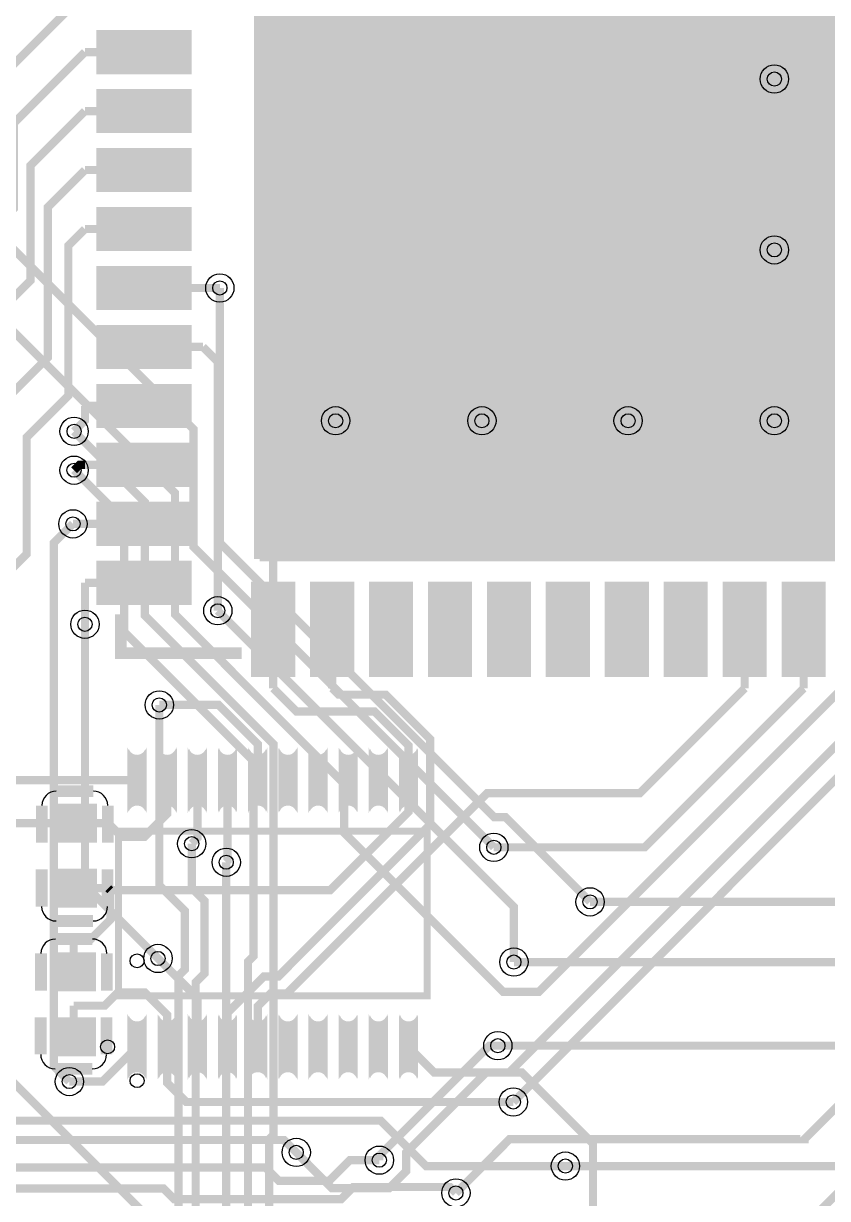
# Model space of a CAD drawing. Extents: x -5 to 4186, y -5 to 3927.
# Drawn here: x 1880 to 2563, y 890 to 1887 of the extents above; entities that cross this region are included whole.
import ezdxf

# ---------------------------------------------------------------- set-up
doc = ezdxf.new("R2010")
doc.units = 9
for name, color, linetype, true_color in [('BottomLayer', 7, 'Continuous', 0x0000ff), ('Document', 7, 'Continuous', 0xffffff), ('Hole', 7, 'Continuous', 0x222222), ('Multi-Layer', 7, 'Continuous', 0xc0c0c0), ('TopLayer', 7, 'Continuous', 0xff0000), ('TopPasteMaskLayer', 7, 'Continuous', 0x808080), ('TopSilkLayer', 7, 'Continuous', 0xffcc00), ('TopSolderMaskLayer', 7, 'Continuous', 0x800080)]:
    doc.layers.add(name, color=color, linetype=linetype, true_color=true_color)

msp = doc.modelspace()

# ---------------------------------------------------------------- hatches: boundary and pattern name
at = {"layer": 'BottomLayer'}
msp.add_hatch(color=256, dxfattribs=at).paths.add_polyline_path([(2075.9969999999958, 2056), (2589.2969999999987, 2056), (2589.2969999999987, 1432.6100000000006), (2075.9969999999958, 1432.6100000000006), (2075.9969999999958, 2056)])
at = {"layer": 'TopLayer'}
for points in [[(2080.9969999999958, 2054), (2592.4969999999958, 2054), (2592.4969999999958, 1430.5), (2080.9969999999958, 1430.5), (2080.9969999999958, 2054)], [(1943.328999999998, 1880.0930000000008), (2022.0690000000031, 1880.0930000000008), (2022.0690000000031, 1844.6589999999997), (1943.328999999998, 1844.6589999999997)], [(2179.550000000003, 1813.1630000000005), (2179.550000000003, 1865.5260000000053), (2231.9119999999966, 1865.5260000000053), (2231.9119999999966, 1813.1630000000005)], [(2251.7940000000017, 1813.1630000000005), (2251.7940000000017, 1865.5260000000053), (2304.1559999999954, 1865.5260000000053), (2304.1559999999954, 1813.1630000000005)], [(2324.0380000000005, 1813.1630000000005), (2324.0380000000005, 1865.5260000000053), (2376.399999999994, 1865.5260000000053), (2376.399999999994, 1813.1630000000005)], [(1943.328999999998, 1830.0930000000008), (2022.0690000000031, 1830.0930000000008), (2022.0690000000031, 1794.6589999999997), (1943.328999999998, 1794.6589999999997)], [(2179.550000000003, 1740.9190000000017), (2179.550000000003, 1793.2819999999992), (2231.9119999999966, 1793.2819999999992), (2231.9119999999966, 1740.9190000000017)], [(2251.7940000000017, 1740.9190000000017), (2251.7940000000017, 1793.2819999999992), (2304.1559999999954, 1793.2819999999992), (2304.1559999999954, 1740.9190000000017)], [(2324.0380000000005, 1740.9190000000017), (2324.0380000000005, 1793.2819999999992), (2376.399999999994, 1793.2819999999992), (2376.399999999994, 1740.9190000000017)], [(1943.328999999998, 1780.0930000000008), (2022.0690000000031, 1780.0930000000008), (2022.0690000000031, 1744.6589999999997), (1943.328999999998, 1744.6589999999997)], [(1943.328999999998, 1730.0930000000008), (2022.0690000000031, 1730.0930000000008), (2022.0690000000031, 1694.6589999999997), (1943.328999999998, 1694.6589999999997)], [(2179.550000000003, 1668.675000000003), (2179.550000000003, 1721.0380000000005), (2231.9119999999966, 1721.0380000000005), (2231.9119999999966, 1668.675000000003)], [(2251.7940000000017, 1668.675000000003), (2251.7940000000017, 1721.0380000000005), (2304.1559999999954, 1721.0380000000005), (2304.1559999999954, 1668.675000000003)], [(2324.0380000000005, 1668.675000000003), (2324.0380000000005, 1721.0380000000005), (2376.399999999994, 1721.0380000000005), (2376.399999999994, 1668.675000000003)], [(1943.328999999998, 1680.0930000000008), (2022.0690000000031, 1680.0930000000008), (2022.0690000000031, 1644.6589999999997), (1943.328999999998, 1644.6589999999997)], [(1943.328999999998, 1630.0930000000008), (2022.0690000000031, 1630.0930000000008), (2022.0690000000031, 1594.6589999999997), (1943.328999999998, 1594.6589999999997)], [(1943.328999999998, 1580.0930000000008), (2022.0690000000031, 1580.0930000000008), (2022.0690000000031, 1544.6589999999997), (1943.328999999998, 1544.6589999999997)], [(1943.328999999998, 1530.0930000000008), (2022.0690000000031, 1530.0930000000008), (2022.0690000000031, 1494.6589999999997), (1943.328999999998, 1494.6589999999997)], [(1943.328999999998, 1480.0930000000008), (2022.0690000000031, 1480.0930000000008), (2022.0690000000031, 1444.6589999999997), (1943.328999999998, 1444.6589999999997)], [(1943.328999999998, 1430.0930000000008), (2022.0690000000031, 1430.0930000000008), (2022.0690000000031, 1394.6589999999997), (1943.328999999998, 1394.6589999999997)], [(2074.627999999997, 1412.3719999999958), (2110.061999999998, 1412.3719999999958), (2110.061999999998, 1333.6319999999978), (2074.627999999997, 1333.6319999999978)], [(2124.627999999997, 1412.3719999999958), (2160.061999999998, 1412.3719999999958), (2160.061999999998, 1333.6319999999978), (2124.627999999997, 1333.6319999999978)], [(2174.627999999997, 1412.3719999999958), (2210.061999999998, 1412.3719999999958), (2210.061999999998, 1333.6319999999978), (2174.627999999997, 1333.6319999999978)], [(2224.627999999997, 1412.3719999999958), (2260.061999999998, 1412.3719999999958), (2260.061999999998, 1333.6319999999978), (2224.627999999997, 1333.6319999999978)], [(2274.627999999997, 1412.3719999999958), (2310.061999999998, 1412.3719999999958), (2310.061999999998, 1333.6319999999978), (2274.627999999997, 1333.6319999999978)], [(2324.627999999997, 1412.3719999999958), (2360.061999999998, 1412.3719999999958), (2360.061999999998, 1333.6319999999978), (2324.627999999997, 1333.6319999999978)], [(2374.627999999997, 1412.3719999999958), (2410.061999999998, 1412.3719999999958), (2410.061999999998, 1333.6319999999978), (2374.627999999997, 1333.6319999999978)], [(2424.627999999997, 1412.3719999999958), (2460.061999999998, 1412.3719999999958), (2460.061999999998, 1333.6319999999978), (2424.627999999997, 1333.6319999999978)], [(2474.627999999997, 1412.3719999999958), (2510.061999999998, 1412.3719999999958), (2510.061999999998, 1333.6319999999978), (2474.627999999997, 1333.6319999999978)], [(2524.627999999997, 1412.3719999999958), (2560.061999999998, 1412.3719999999958), (2560.061999999998, 1333.6319999999978), (2524.627999999997, 1333.6319999999978)], [(1984.0024999999996, 1272.1559999999954, -0.7853981633974483), (1969.6714999999995, 1272.1559999999954), (1969.6714999999995, 1217.9040000000023, -0.7853981633974483), (1984.0024999999996, 1217.9040000000023)], [(2009.5925000000034, 1272.1559999999954, -0.7853981633974483), (1995.2615000000033, 1272.1559999999954), (1995.2615000000033, 1217.9040000000023, -0.7853981633974483), (2009.5925000000034, 1217.9040000000023)], [(2035.1825, 1272.1559999999954, -0.7853981633974483), (2020.8514999999998, 1272.1559999999954), (2020.8514999999998, 1217.9040000000023, -0.7853981633974483), (2035.1825, 1217.9040000000023)], [(2060.7724999999964, 1272.1559999999954, -0.7853981633974483), (2046.4414999999963, 1272.1559999999954), (2046.4414999999963, 1217.9040000000023, -0.7853981633974483), (2060.7724999999964, 1217.9040000000023)], [(2086.372500000002, 1272.1559999999954, -0.7853981633974483), (2072.041500000002, 1272.1559999999954), (2072.041500000002, 1217.9040000000023, -0.7853981633974483), (2086.372500000002, 1217.9040000000023)], [(2111.9624999999987, 1272.1559999999954, -0.7853981633974483), (2097.6314999999986, 1272.1559999999954), (2097.6314999999986, 1217.9040000000023, -0.7853981633974483), (2111.9624999999987, 1217.9040000000023)], [(2137.5525000000025, 1272.1559999999954, -0.7853981633974483), (2123.2215000000024, 1272.1559999999954), (2123.2215000000024, 1217.9040000000023, -0.7853981633974483), (2137.5525000000025, 1217.9040000000023)], [(2163.1424999999917, 1272.1559999999954, -0.7853981633974483), (2148.8114999999916, 1272.1559999999954), (2148.8114999999916, 1217.9040000000023, -0.7853981633974483), (2163.1424999999917, 1217.9040000000023)], [(2188.7324999999955, 1272.1559999999954, -0.7853981633974483), (2174.4014999999954, 1272.1559999999954), (2174.4014999999954, 1217.9040000000023, -0.7853981633974483), (2188.7324999999955, 1217.9040000000023)], [(2214.3224999999993, 1272.1559999999954, -0.7853981633974483), (2199.991499999999, 1272.1559999999954), (2199.991499999999, 1217.9040000000023, -0.7853981633974483), (2214.3224999999993, 1217.9040000000023)], [(1906.3300000000017, 1192.8309999999983), (1906.3300000000017, 1224.3269999999975), (1941.7639999999956, 1224.3269999999975), (1941.7639999999956, 1192.8309999999983)], [(1906.3300000000017, 1137.7130000000034), (1906.3300000000017, 1169.2089999999953), (1941.7639999999956, 1169.2089999999953), (1941.7639999999956, 1137.7130000000034)], [(1940.7640000000029, 1098.3269999999975), (1940.7640000000029, 1066.8309999999983), (1905.3299999999945, 1066.8309999999983), (1905.3299999999945, 1098.3269999999975)], [(1984.0024999999996, 1046.0959999999977, -0.7853981633974483), (1969.6714999999995, 1046.0959999999977), (1969.6714999999995, 991.8440000000046, -0.7853981633974483), (1984.0024999999996, 991.8440000000046)], [(2009.5925000000034, 1046.0959999999977, -0.7853981633974483), (1995.2615000000033, 1046.0959999999977), (1995.2615000000033, 991.8440000000046, -0.7853981633974483), (2009.5925000000034, 991.8440000000046)], [(2035.1825, 1046.0959999999977, -0.7853981633974483), (2020.8514999999998, 1046.0959999999977), (2020.8514999999998, 991.8440000000046, -0.7853981633974483), (2035.1825, 991.8440000000046)], [(2060.7724999999964, 1046.0959999999977, -0.7853981633974483), (2046.4414999999963, 1046.0959999999977), (2046.4414999999963, 991.8440000000046, -0.7853981633974483), (2060.7724999999964, 991.8440000000046)], [(2086.372500000002, 1046.0959999999977, -0.7853981633974483), (2072.041500000002, 1046.0959999999977), (2072.041500000002, 991.8440000000046, -0.7853981633974483), (2086.372500000002, 991.8440000000046)], [(2111.9624999999987, 1046.0959999999977, -0.7853981633974483), (2097.6314999999986, 1046.0959999999977), (2097.6314999999986, 991.8440000000046, -0.7853981633974483), (2111.9624999999987, 991.8440000000046)], [(2137.5525000000025, 1046.0959999999977, -0.7853981633974483), (2123.2215000000024, 1046.0959999999977), (2123.2215000000024, 991.8440000000046, -0.7853981633974483), (2137.5525000000025, 991.8440000000046)], [(2163.1424999999917, 1046.0959999999977, -0.7853981633974483), (2148.8114999999916, 1046.0959999999977), (2148.8114999999916, 991.8440000000046, -0.7853981633974483), (2163.1424999999917, 991.8440000000046)], [(2188.7324999999955, 1046.0959999999977, -0.7853981633974483), (2174.4014999999954, 1046.0959999999977), (2174.4014999999954, 991.8440000000046, -0.7853981633974483), (2188.7324999999955, 991.8440000000046)], [(2214.3224999999993, 1046.0959999999977, -0.7853981633974483), (2199.991499999999, 1046.0959999999977), (2199.991499999999, 991.8440000000046, -0.7853981633974483), (2214.3224999999993, 991.8440000000046)], [(1940.7640000000029, 1043.2089999999953), (1940.7640000000029, 1011.7130000000034), (1905.3299999999945, 1011.7130000000034), (1905.3299999999945, 1043.2089999999953)]]:
    msp.add_hatch(color=256, dxfattribs=at).paths.add_polyline_path(points)
at = {"layer": 'TopPasteMaskLayer'}
for points in [[(1943.328999999998, 1880.0930000000008), (2022.0690000000031, 1880.0930000000008), (2022.0690000000031, 1844.6589999999997), (1943.328999999998, 1844.6589999999997)], [(2179.550000000003, 1813.1630000000005), (2179.550000000003, 1865.5260000000053), (2231.9119999999966, 1865.5260000000053), (2231.9119999999966, 1813.1630000000005)], [(2251.7940000000017, 1813.1630000000005), (2251.7940000000017, 1865.5260000000053), (2304.1559999999954, 1865.5260000000053), (2304.1559999999954, 1813.1630000000005)], [(2324.0380000000005, 1813.1630000000005), (2324.0380000000005, 1865.5260000000053), (2376.399999999994, 1865.5260000000053), (2376.399999999994, 1813.1630000000005)], [(1943.328999999998, 1830.0930000000008), (2022.0690000000031, 1830.0930000000008), (2022.0690000000031, 1794.6589999999997), (1943.328999999998, 1794.6589999999997)], [(2179.550000000003, 1740.9190000000017), (2179.550000000003, 1793.2819999999992), (2231.9119999999966, 1793.2819999999992), (2231.9119999999966, 1740.9190000000017)], [(2251.7940000000017, 1740.9190000000017), (2251.7940000000017, 1793.2819999999992), (2304.1559999999954, 1793.2819999999992), (2304.1559999999954, 1740.9190000000017)], [(2324.0380000000005, 1740.9190000000017), (2324.0380000000005, 1793.2819999999992), (2376.399999999994, 1793.2819999999992), (2376.399999999994, 1740.9190000000017)], [(1943.328999999998, 1780.0930000000008), (2022.0690000000031, 1780.0930000000008), (2022.0690000000031, 1744.6589999999997), (1943.328999999998, 1744.6589999999997)], [(1943.328999999998, 1730.0930000000008), (2022.0690000000031, 1730.0930000000008), (2022.0690000000031, 1694.6589999999997), (1943.328999999998, 1694.6589999999997)], [(2179.550000000003, 1668.675000000003), (2179.550000000003, 1721.0380000000005), (2231.9119999999966, 1721.0380000000005), (2231.9119999999966, 1668.675000000003)], [(2251.7940000000017, 1668.675000000003), (2251.7940000000017, 1721.0380000000005), (2304.1559999999954, 1721.0380000000005), (2304.1559999999954, 1668.675000000003)], [(2324.0380000000005, 1668.675000000003), (2324.0380000000005, 1721.0380000000005), (2376.399999999994, 1721.0380000000005), (2376.399999999994, 1668.675000000003)], [(1943.328999999998, 1680.0930000000008), (2022.0690000000031, 1680.0930000000008), (2022.0690000000031, 1644.6589999999997), (1943.328999999998, 1644.6589999999997)], [(1943.328999999998, 1630.0930000000008), (2022.0690000000031, 1630.0930000000008), (2022.0690000000031, 1594.6589999999997), (1943.328999999998, 1594.6589999999997)], [(1943.328999999998, 1580.0930000000008), (2022.0690000000031, 1580.0930000000008), (2022.0690000000031, 1544.6589999999997), (1943.328999999998, 1544.6589999999997)], [(1943.328999999998, 1530.0930000000008), (2022.0690000000031, 1530.0930000000008), (2022.0690000000031, 1494.6589999999997), (1943.328999999998, 1494.6589999999997)], [(1943.328999999998, 1480.0930000000008), (2022.0690000000031, 1480.0930000000008), (2022.0690000000031, 1444.6589999999997), (1943.328999999998, 1444.6589999999997)], [(1943.328999999998, 1430.0930000000008), (2022.0690000000031, 1430.0930000000008), (2022.0690000000031, 1394.6589999999997), (1943.328999999998, 1394.6589999999997)], [(2074.627999999997, 1412.3719999999958), (2110.061999999998, 1412.3719999999958), (2110.061999999998, 1333.6319999999978), (2074.627999999997, 1333.6319999999978)], [(2124.627999999997, 1412.3719999999958), (2160.061999999998, 1412.3719999999958), (2160.061999999998, 1333.6319999999978), (2124.627999999997, 1333.6319999999978)], [(2174.627999999997, 1412.3719999999958), (2210.061999999998, 1412.3719999999958), (2210.061999999998, 1333.6319999999978), (2174.627999999997, 1333.6319999999978)], [(2224.627999999997, 1412.3719999999958), (2260.061999999998, 1412.3719999999958), (2260.061999999998, 1333.6319999999978), (2224.627999999997, 1333.6319999999978)], [(2274.627999999997, 1412.3719999999958), (2310.061999999998, 1412.3719999999958), (2310.061999999998, 1333.6319999999978), (2274.627999999997, 1333.6319999999978)], [(2324.627999999997, 1412.3719999999958), (2360.061999999998, 1412.3719999999958), (2360.061999999998, 1333.6319999999978), (2324.627999999997, 1333.6319999999978)], [(2374.627999999997, 1412.3719999999958), (2410.061999999998, 1412.3719999999958), (2410.061999999998, 1333.6319999999978), (2374.627999999997, 1333.6319999999978)], [(2424.627999999997, 1412.3719999999958), (2460.061999999998, 1412.3719999999958), (2460.061999999998, 1333.6319999999978), (2424.627999999997, 1333.6319999999978)], [(2474.627999999997, 1412.3719999999958), (2510.061999999998, 1412.3719999999958), (2510.061999999998, 1333.6319999999978), (2474.627999999997, 1333.6319999999978)], [(2524.627999999997, 1412.3719999999958), (2560.061999999998, 1412.3719999999958), (2560.061999999998, 1333.6319999999978), (2524.627999999997, 1333.6319999999978)], [(1984.0024999999996, 1272.1559999999954, -0.7853981633974483), (1969.6714999999995, 1272.1559999999954), (1969.6714999999995, 1217.9040000000023, -0.7853981633974483), (1984.0024999999996, 1217.9040000000023)], [(2009.5925000000034, 1272.1559999999954, -0.7853981633974483), (1995.2615000000033, 1272.1559999999954), (1995.2615000000033, 1217.9040000000023, -0.7853981633974483), (2009.5925000000034, 1217.9040000000023)], [(2035.1825, 1272.1559999999954, -0.7853981633974483), (2020.8514999999998, 1272.1559999999954), (2020.8514999999998, 1217.9040000000023, -0.7853981633974483), (2035.1825, 1217.9040000000023)], [(2060.7724999999964, 1272.1559999999954, -0.7853981633974483), (2046.4414999999963, 1272.1559999999954), (2046.4414999999963, 1217.9040000000023, -0.7853981633974483), (2060.7724999999964, 1217.9040000000023)], [(2086.372500000002, 1272.1559999999954, -0.7853981633974483), (2072.041500000002, 1272.1559999999954), (2072.041500000002, 1217.9040000000023, -0.7853981633974483), (2086.372500000002, 1217.9040000000023)], [(2111.9624999999987, 1272.1559999999954, -0.7853981633974483), (2097.6314999999986, 1272.1559999999954), (2097.6314999999986, 1217.9040000000023, -0.7853981633974483), (2111.9624999999987, 1217.9040000000023)], [(2137.5525000000025, 1272.1559999999954, -0.7853981633974483), (2123.2215000000024, 1272.1559999999954), (2123.2215000000024, 1217.9040000000023, -0.7853981633974483), (2137.5525000000025, 1217.9040000000023)], [(2163.1424999999917, 1272.1559999999954, -0.7853981633974483), (2148.8114999999916, 1272.1559999999954), (2148.8114999999916, 1217.9040000000023, -0.7853981633974483), (2163.1424999999917, 1217.9040000000023)], [(2188.7324999999955, 1272.1559999999954, -0.7853981633974483), (2174.4014999999954, 1272.1559999999954), (2174.4014999999954, 1217.9040000000023, -0.7853981633974483), (2188.7324999999955, 1217.9040000000023)], [(2214.3224999999993, 1272.1559999999954, -0.7853981633974483), (2199.991499999999, 1272.1559999999954), (2199.991499999999, 1217.9040000000023, -0.7853981633974483), (2214.3224999999993, 1217.9040000000023)], [(1906.3300000000017, 1192.8309999999983), (1906.3300000000017, 1224.3269999999975), (1941.7639999999956, 1224.3269999999975), (1941.7639999999956, 1192.8309999999983)], [(1906.3300000000017, 1137.7130000000034), (1906.3300000000017, 1169.2089999999953), (1941.7639999999956, 1169.2089999999953), (1941.7639999999956, 1137.7130000000034)], [(1940.7640000000029, 1098.3269999999975), (1940.7640000000029, 1066.8309999999983), (1905.3299999999945, 1066.8309999999983), (1905.3299999999945, 1098.3269999999975)], [(1984.0024999999996, 1046.0959999999977, -0.7853981633974483), (1969.6714999999995, 1046.0959999999977), (1969.6714999999995, 991.8440000000046, -0.7853981633974483), (1984.0024999999996, 991.8440000000046)], [(2009.5925000000034, 1046.0959999999977, -0.7853981633974483), (1995.2615000000033, 1046.0959999999977), (1995.2615000000033, 991.8440000000046, -0.7853981633974483), (2009.5925000000034, 991.8440000000046)], [(2035.1825, 1046.0959999999977, -0.7853981633974483), (2020.8514999999998, 1046.0959999999977), (2020.8514999999998, 991.8440000000046, -0.7853981633974483), (2035.1825, 991.8440000000046)], [(2060.7724999999964, 1046.0959999999977, -0.7853981633974483), (2046.4414999999963, 1046.0959999999977), (2046.4414999999963, 991.8440000000046, -0.7853981633974483), (2060.7724999999964, 991.8440000000046)], [(2086.372500000002, 1046.0959999999977, -0.7853981633974483), (2072.041500000002, 1046.0959999999977), (2072.041500000002, 991.8440000000046, -0.7853981633974483), (2086.372500000002, 991.8440000000046)], [(2111.9624999999987, 1046.0959999999977, -0.7853981633974483), (2097.6314999999986, 1046.0959999999977), (2097.6314999999986, 991.8440000000046, -0.7853981633974483), (2111.9624999999987, 991.8440000000046)], [(2137.5525000000025, 1046.0959999999977, -0.7853981633974483), (2123.2215000000024, 1046.0959999999977), (2123.2215000000024, 991.8440000000046, -0.7853981633974483), (2137.5525000000025, 991.8440000000046)], [(2163.1424999999917, 1046.0959999999977, -0.7853981633974483), (2148.8114999999916, 1046.0959999999977), (2148.8114999999916, 991.8440000000046, -0.7853981633974483), (2163.1424999999917, 991.8440000000046)], [(2188.7324999999955, 1046.0959999999977, -0.7853981633974483), (2174.4014999999954, 1046.0959999999977), (2174.4014999999954, 991.8440000000046, -0.7853981633974483), (2188.7324999999955, 991.8440000000046)], [(2214.3224999999993, 1046.0959999999977, -0.7853981633974483), (2199.991499999999, 1046.0959999999977), (2199.991499999999, 991.8440000000046, -0.7853981633974483), (2214.3224999999993, 991.8440000000046)], [(1940.7640000000029, 1043.2089999999953), (1940.7640000000029, 1011.7130000000034), (1905.3299999999945, 1011.7130000000034), (1905.3299999999945, 1043.2089999999953)]]:
    msp.add_hatch(color=256, dxfattribs=at).paths.add_polyline_path(points)
at = {"layer": 'TopSolderMaskLayer'}
for points in [[(1942.329050800101, 1881.0928024440436), (2023.0690508001062, 1881.0928024440436), (2023.0690508001062, 1843.6587459994917), (1942.329050800101, 1843.6587459994917)], [(2178.5501527825545, 1812.163152782552), (2178.5501527825545, 1866.5261909781912), (2232.912152782548, 1866.5261909781912), (2232.912152782548, 1812.163152782552)], [(2250.793923608726, 1812.163152782552), (2250.793923608726, 1866.5261909781912), (2305.1559236087196, 1866.5261909781912), (2305.1559236087196, 1812.163152782552)], [(2323.0380763912763, 1812.163152782552), (2323.0380763912763, 1866.5261909781912), (2377.40007639127, 1866.5261909781912), (2377.40007639127, 1812.163152782552)], [(1942.329050800101, 1831.0928024440436), (2023.0690508001062, 1831.0928024440436), (2023.0690508001062, 1793.6587459994917), (1942.329050800101, 1793.6587459994917)], [(2178.5501527825545, 1739.9190000000017), (2178.5501527825545, 1794.2820381956408), (2232.912152782548, 1794.2820381956408), (2232.912152782548, 1739.9190000000017)], [(2250.793923608726, 1739.9190000000017), (2250.793923608726, 1794.2820381956408), (2305.1559236087196, 1794.2820381956408), (2305.1559236087196, 1739.9190000000017)], [(2323.0380763912763, 1739.9190000000017), (2323.0380763912763, 1794.2820381956408), (2377.40007639127, 1794.2820381956408), (2377.40007639127, 1739.9190000000017)], [(1942.329050800101, 1781.0928024440436), (2023.0690508001062, 1781.0928024440436), (2023.0690508001062, 1743.6587459994917), (1942.329050800101, 1743.6587459994917)], [(1942.329050800101, 1731.0928024440436), (2023.0690508001062, 1731.0928024440436), (2023.0690508001062, 1693.6587459994917), (1942.329050800101, 1693.6587459994917)], [(2178.5501527825545, 1667.674847217444), (2178.5501527825545, 1722.0378854130831), (2232.912152782548, 1722.0378854130831), (2232.912152782548, 1667.674847217444)], [(2250.793923608726, 1667.674847217444), (2250.793923608726, 1722.0378854130831), (2305.1559236087196, 1722.0378854130831), (2305.1559236087196, 1667.674847217444)], [(2323.0380763912763, 1667.674847217444), (2323.0380763912763, 1722.0378854130831), (2377.40007639127, 1722.0378854130831), (2377.40007639127, 1667.674847217444)], [(1942.329050800101, 1681.0928024440436), (2023.0690508001062, 1681.0928024440436), (2023.0690508001062, 1643.6587459994917), (1942.329050800101, 1643.6587459994917)], [(1942.329050800101, 1631.0928024440436), (2023.0690508001062, 1631.0928024440436), (2023.0690508001062, 1593.6587459994917), (1942.329050800101, 1593.6587459994917)], [(1942.329050800101, 1581.0928024440436), (2023.0690508001062, 1581.0928024440436), (2023.0690508001062, 1543.6587459994917), (1942.329050800101, 1543.6587459994917)], [(1942.329050800101, 1531.0928024440436), (2023.0690508001062, 1531.0928024440436), (2023.0690508001062, 1493.6587459994917), (1942.329050800101, 1493.6587459994917)], [(1942.329050800101, 1481.0928024440436), (2023.0690508001062, 1481.0928024440436), (2023.0690508001062, 1443.6587459994917), (1942.329050800101, 1443.6587459994917)], [(1942.329050800101, 1431.0928024440436), (2023.0690508001062, 1431.0928024440436), (2023.0690508001062, 1393.6587459994917), (1942.329050800101, 1393.6587459994917)], [(2073.6278588886053, 1413.3720508000988), (2111.061915333172, 1413.3720508000988), (2111.061915333172, 1332.6320508001008), (2073.6278588886053, 1332.6320508001008)], [(2123.6278588886053, 1413.3720508000988), (2161.061915333172, 1413.3720508000988), (2161.061915333172, 1332.6320508001008), (2123.6278588886053, 1332.6320508001008)], [(2173.6278588886053, 1413.3720508000988), (2211.061915333172, 1413.3720508000988), (2211.061915333172, 1332.6320508001008), (2173.6278588886053, 1332.6320508001008)], [(2223.6278588886053, 1413.3720508000988), (2261.061915333172, 1413.3720508000988), (2261.061915333172, 1332.6320508001008), (2223.6278588886053, 1332.6320508001008)], [(2273.6278588886053, 1413.3720508000988), (2311.061915333172, 1413.3720508000988), (2311.061915333172, 1332.6320508001008), (2273.6278588886053, 1332.6320508001008)], [(2323.6278588886053, 1413.3720508000988), (2361.061915333172, 1413.3720508000988), (2361.061915333172, 1332.6320508001008), (2323.6278588886053, 1332.6320508001008)], [(2373.6278588886053, 1413.3720508000988), (2411.061915333172, 1413.3720508000988), (2411.061915333172, 1332.6320508001008), (2373.6278588886053, 1332.6320508001008)], [(2423.6278588886053, 1413.3720508000988), (2461.061915333172, 1413.3720508000988), (2461.061915333172, 1332.6320508001008), (2423.6278588886053, 1332.6320508001008)], [(2473.6278588886053, 1413.3720508000988), (2511.061915333172, 1413.3720508000988), (2511.061915333172, 1332.6320508001008), (2473.6278588886053, 1332.6320508001008)], [(2523.6278588886053, 1413.3720508000988), (2561.061915333172, 1413.3720508000988), (2561.061915333172, 1332.6320508001008), (2523.6278588886053, 1332.6320508001008)], [(1985.0024999999996, 1272.9470415117394, -0.7853981633974483), (1968.6714999999995, 1272.9470415117394), (1968.6714999999995, 1217.1129584882583, -0.7853981633974483), (1985.0024999999996, 1217.1129584882583)], [(2010.5925000000034, 1272.9470415117394, -0.7853981633974483), (1994.2615000000033, 1272.9470415117394), (1994.2615000000033, 1217.1129584882583, -0.7853981633974483), (2010.5925000000034, 1217.1129584882583)], [(2036.1825, 1272.9470415117394, -0.7853981633974483), (2019.8514999999998, 1272.9470415117394), (2019.8514999999998, 1217.1129584882583, -0.7853981633974483), (2036.1825, 1217.1129584882583)], [(2061.7724999999964, 1272.9470415117394, -0.7853981633974483), (2045.4414999999963, 1272.9470415117394), (2045.4414999999963, 1217.1129584882583, -0.7853981633974483), (2061.7724999999964, 1217.1129584882583)], [(2087.372500000002, 1272.9470415117394, -0.7853981633974483), (2071.041500000002, 1272.9470415117394), (2071.041500000002, 1217.1129584882583, -0.7853981633974483), (2087.372500000002, 1217.1129584882583)], [(2112.9624999999987, 1272.9470415117394, -0.7853981633974483), (2096.6314999999986, 1272.9470415117394), (2096.6314999999986, 1217.1129584882583, -0.7853981633974483), (2112.9624999999987, 1217.1129584882583)], [(2138.5525000000025, 1272.9470415117394, -0.7853981633974483), (2122.2215000000024, 1272.9470415117394), (2122.2215000000024, 1217.1129584882583, -0.7853981633974483), (2138.5525000000025, 1217.1129584882583)], [(2164.1424999999917, 1272.9470415117394, -0.7853981633974483), (2147.8114999999916, 1272.9470415117394), (2147.8114999999916, 1217.1129584882583, -0.7853981633974483), (2164.1424999999917, 1217.1129584882583)], [(2189.7324999999955, 1272.9470415117394, -0.7853981633974483), (2173.4014999999954, 1272.9470415117394), (2173.4014999999954, 1217.1129584882583, -0.7853981633974483), (2189.7324999999955, 1217.1129584882583)], [(2215.3224999999993, 1272.9470415117394, -0.7853981633974483), (2198.991499999999, 1272.9470415117394), (2198.991499999999, 1217.1129584882583, -0.7853981633974483), (2215.3224999999993, 1217.1129584882583)], [(1905.2049682499419, 1191.942054666557), (1905.2049682499419, 1225.2158324443299), (1942.8890317500554, 1225.2158324443299), (1942.8890317500554, 1191.942054666557)], [(1905.2049682499419, 1136.824167555671), (1905.2049682499419, 1170.097945333444), (1942.8890317500554, 1170.097945333444), (1942.8890317500554, 1136.824167555671)], [(1941.8890317500627, 1099.2158324443299), (1941.8890317500627, 1065.942054666557), (1904.2049682499346, 1065.942054666557), (1904.2049682499346, 1099.2158324443299)], [(1985.0024999999996, 1046.8870415117417, -0.7853981633974483), (1968.6714999999995, 1046.8870415117417), (1968.6714999999995, 991.0529584882606, -0.7853981633974483), (1985.0024999999996, 991.0529584882606)], [(2010.5925000000034, 1046.8870415117417, -0.7853981633974483), (1994.2615000000033, 1046.8870415117417), (1994.2615000000033, 991.0529584882606, -0.7853981633974483), (2010.5925000000034, 991.0529584882606)], [(2036.1825, 1046.8870415117417, -0.7853981633974483), (2019.8514999999998, 1046.8870415117417), (2019.8514999999998, 991.0529584882606, -0.7853981633974483), (2036.1825, 991.0529584882606)], [(2061.7724999999964, 1046.8870415117417, -0.7853981633974483), (2045.4414999999963, 1046.8870415117417), (2045.4414999999963, 991.0529584882606, -0.7853981633974483), (2061.7724999999964, 991.0529584882606)], [(2087.372500000002, 1046.8870415117417, -0.7853981633974483), (2071.041500000002, 1046.8870415117417), (2071.041500000002, 991.0529584882606, -0.7853981633974483), (2087.372500000002, 991.0529584882606)], [(2112.9624999999987, 1046.8870415117417, -0.7853981633974483), (2096.6314999999986, 1046.8870415117417), (2096.6314999999986, 991.0529584882606, -0.7853981633974483), (2112.9624999999987, 991.0529584882606)], [(2138.5525000000025, 1046.8870415117417, -0.7853981633974483), (2122.2215000000024, 1046.8870415117417), (2122.2215000000024, 991.0529584882606, -0.7853981633974483), (2138.5525000000025, 991.0529584882606)], [(2164.1424999999917, 1046.8870415117417, -0.7853981633974483), (2147.8114999999916, 1046.8870415117417), (2147.8114999999916, 991.0529584882606, -0.7853981633974483), (2164.1424999999917, 991.0529584882606)], [(2189.7324999999955, 1046.8870415117417, -0.7853981633974483), (2173.4014999999954, 1046.8870415117417), (2173.4014999999954, 991.0529584882606, -0.7853981633974483), (2189.7324999999955, 991.0529584882606)], [(2215.3224999999993, 1046.8870415117417, -0.7853981633974483), (2198.991499999999, 1046.8870415117417), (2198.991499999999, 991.0529584882606, -0.7853981633974483), (2215.3224999999993, 991.0529584882606)], [(1941.8890317500627, 1044.097945333444), (1941.8890317500627, 1010.824167555671), (1904.2049682499346, 1010.824167555671), (1904.2049682499346, 1044.097945333444)]]:
    msp.add_hatch(color=256, dxfattribs=at).paths.add_polyline_path(points)

# ---------------------------------------------------------------- linework, layer by layer
at = {"layer": 'BottomLayer', "const_width": 7}
for points in [[(1615.9800000000032, 2454.5), (1698.669999999991, 2454.5), (1857, 2296.1699999999983), (1857, 1710.3700000000026), (2024.6499999999942, 1542.7200000000012), (2024.6499999999942, 1443.0199999999968), (2279.519999999997, 1188.1500000000015)], [(3639.010000000002, 2052), (3639.010000000002, 2036.5), (2543.1300000000047, 940.6200000000026), (2543.1300000000047, 940.6100000000006), (2292.8799999999974, 940.6100000000006), (2247.3600000000006, 895.0900000000038)], [(2517.5, 1839.5599999999977), (2517.5, 1984.449999999997)], [(3580.729999999996, 1946.0800000000017), (3580.729999999996, 1894.0299999999988), (2771.779999999999, 1085.0800000000017), (2761.1299999999974, 1085.0800000000017), (2538.290000000001, 862.239999999998), (2226.0399999999936, 862.239999999998)], [(2340.239999999998, 917.8800000000047), (2570.739999999998, 917.8800000000047), (3548.8099999999977, 1895.949999999997)], [(2517.5, 1694.6699999999983), (2517.5, 1839.5599999999977)], [(942.5800000000017, 360.7699999999968), (942.5800000000017, 514), (1374.239999999998, 945.6599999999962), (1374.239999999998, 1578.2300000000032), (1557.0699999999997, 1761.0599999999977), (1736.449999999997, 1761.0599999999977), (2009.060000000005, 1488.449999999997), (2009.060000000005, 1385.5299999999988), (2152.5099999999948, 1242.0799999999945), (2152.5099999999948, 1200.5400000000009), (2287.3700000000026, 1065.6800000000003), (2317.8499999999985, 1065.6800000000003), (2647.3299999999945, 1395.1599999999962), (2647.3299999999945, 1599.1200000000026), (2710.5899999999965, 1662.3799999999974)], [(2111.8800000000047, 929.4700000000012), (2142.1900000000023, 899.1599999999962), (2190.800000000003, 899.1599999999962), (2205.090000000004, 913.4499999999971), (2205.090000000004, 929.2900000000009), (2273.0099999999948, 997.2099999999991), (2273.510000000002, 997.2099999999991), (2273.519999999997, 997.1999999999971), (2292.5599999999977, 997.1999999999971), (2680.6100000000006, 1385.25), (2680.6100000000006, 1599.0800000000017), (2831.470000000001, 1749.939999999995), (2831.470000000001, 1752)], [(2332.649999999994, 1744.3099999999977), (2393.4300000000003, 1683.5299999999988), (2393.4300000000003, 1549.7900000000009)], [(2517.5, 1549.7900000000009), (2517.5, 1694.6699999999983)], [(2361.1600000000035, 1141.8899999999994), (2289.3099999999977, 1213.739999999998), (2279.6900000000023, 1213.739999999998), (2047.0799999999945, 1446.3499999999985), (2047.0799999999945, 1662.3799999999974)], [(1923.4400000000023, 1540.8299999999945), (1983.5399999999936, 1480.7300000000032), (1983.5399999999936, 1384.6399999999994), (2092.699999999997, 1275.4800000000032), (2092.699999999997, 944.5599999999977), (2088.949999999997, 940.8099999999977), (2088.949999999997, 803.739999999998), (2171.1600000000035, 721.5299999999988)], [(1923.3899999999994, 1507.8800000000047), (1965.8199999999997, 1465.449999999997), (1965.8199999999997, 1370.9199999999983), (2075.709999999999, 1261.0299999999988), (2075.709999999999, 1095.8899999999994), (2070.980000000003, 1091.1600000000035), (2070.980000000003, 783.5299999999988), (2133.0499999999956, 721.4599999999991)], [(1919.429999999993, 989.5099999999948), (1906.2699999999968, 1002.6699999999983), (1906.2699999999968, 1446.189999999995), (1922.4599999999991, 1462.3799999999974)], [(2045.3600000000006, 1388.7099999999991), (2296.5499999999956, 1137.520000000004), (2296.5499999999956, 1090.8400000000038)], [(1994.6099999999933, 1093.8799999999974), (1932.6599999999962, 1155.8299999999945), (1932.6599999999962, 1377.239999999998)], [(1951.8800000000047, 461), (2011.9099999999962, 521.0299999999988), (2011.9099999999962, 1079.0299999999988), (2017.3399999999965, 1084.4599999999991), (2017.3399999999965, 1134.3300000000017), (1995.739999999998, 1155.9300000000003), (1995.739999999998, 1308.8499999999985)], [(2735.4400000000023, 1308.1399999999994), (2631.979999999996, 1308.1399999999994), (2296.0499999999956, 972.2099999999991)], [(1621.7000000000044, 766.4700000000012), (1621.7000000000044, 1083.9300000000003), (1805.3799999999974, 1267.6100000000006), (1826.0199999999968, 1267.6100000000006), (1845.6100000000006, 1248.0199999999968), (1845.6100000000006, 1015.1100000000006), (1985.1599999999962, 875.5599999999977)], [(2018.3299999999945, 444.91999999999825), (2018.3299999999945, 506.8000000000029), (2026.560000000005, 515.0299999999988), (2026.560000000005, 1073.5599999999977), (2034.010000000002, 1081.010000000002), (2034.010000000002, 1142.7699999999968), (2023.2200000000012, 1153.5599999999977), (2023.2200000000012, 1191.2099999999991)], [(2052.489999999998, 1175.469999999994), (2052.489999999998, 721.1600000000035), (2074.919999999991, 698.7299999999959)], [(2282.9300000000003, 1019.9300000000003), (2275.6100000000006, 1019.9300000000003), (2182.3600000000006, 926.6800000000003), (2182.3600000000006, 922.8700000000026)]]:
    msp.add_lwpolyline(points, dxfattribs=at)
at = {"layer": 'Document'}
msp.add_circle((1976.8369999999995, 990.2699999999968), 5.91, dxfattribs=at)
at = {"layer": 'Hole'}
for centre in [(2517.4969999999958, 1839.5599999999977), (2517.4969999999958, 1694.6699999999983), (2047.0769999999975, 1662.3799999999974), (2145.2969999999987, 1549.7799999999988), (2269.366999999991, 1549.7799999999988), (2393.426999999996, 1549.7900000000009), (2517.4969999999958, 1549.7900000000009), (1923.436999999998, 1540.8299999999945), (1923.3869999999952, 1507.8800000000047), (1922.4569999999949, 1462.3799999999974), (2045.3569999999963, 1388.7099999999991), (1932.6569999999992, 1377.239999999998), (1995.737000000001, 1308.8499999999985), (2023.216999999997, 1191.2099999999991), (2279.517, 1188.1500000000015), (2052.487000000001, 1175.469999999994), (2361.1569999999992, 1141.8899999999994), (1994.6069999999963, 1093.8799999999974), (2296.5469999999987, 1090.8400000000038), (2282.9270000000033, 1019.9300000000003), (1919.426999999996, 989.5099999999948), (2296.0469999999987, 972.2099999999991), (2111.8770000000004, 929.4700000000012), (2182.3569999999963, 922.8700000000026), (2340.237000000001, 917.8800000000047), (2247.3569999999963, 895.0900000000038)]:
    msp.add_circle(centre, 6, dxfattribs=at)
at = {"layer": 'Multi-Layer'}
for centre in [(2517.4969999999958, 1839.5599999999977), (2517.4969999999958, 1694.6699999999983), (2047.0769999999975, 1662.3799999999974), (2145.2969999999987, 1549.7799999999988), (2269.366999999991, 1549.7799999999988), (2393.426999999996, 1549.7900000000009), (2517.4969999999958, 1549.7900000000009), (1923.436999999998, 1540.8299999999945), (1923.3869999999952, 1507.8800000000047), (1922.4569999999949, 1462.3799999999974), (2045.3569999999963, 1388.7099999999991), (1932.6569999999992, 1377.239999999998), (1995.737000000001, 1308.8499999999985), (2023.216999999997, 1191.2099999999991), (2279.517, 1188.1500000000015), (2052.487000000001, 1175.469999999994), (2361.1569999999992, 1141.8899999999994), (1994.6069999999963, 1093.8799999999974), (2296.5469999999987, 1090.8400000000038), (2282.9270000000033, 1019.9300000000003), (1919.426999999996, 989.5099999999948), (2296.0469999999987, 972.2099999999991), (2111.8770000000004, 929.4700000000012), (2182.3569999999963, 922.8700000000026), (2340.237000000001, 917.8800000000047), (2247.3569999999963, 895.0900000000038)]:
    msp.add_circle(centre, 12, dxfattribs=at)
at = {"layer": 'TopLayer', "const_width": 7}
for points in [[(1834.4200000000055, 1830.800000000003), (1851.0799999999945, 1830.800000000003), (1932.6599999999962, 1912.3799999999974)], [(1932.6599999999962, 1862.3799999999974), (1872.3099999999977, 1802.0299999999988), (1872.3099999999977, 1729.6600000000035), (1842.6699999999983, 1700.020000000004)], [(1982.699999999997, 1862.3799999999974), (1932.6599999999962, 1862.3799999999974)], [(2517.5, 1839.5599999999977), (2387.2899999999936, 1839.5599999999977), (2387.0699999999997, 1839.3399999999965)], [(2205.729999999996, 1839.3399999999965), (2277.980000000003, 1839.3399999999965)], [(2350.220000000001, 1839.3399999999965), (2277.980000000003, 1839.3399999999965)], [(2350.220000000001, 1839.3399999999965), (2387.0699999999997, 1839.3399999999965)], [(1801.4599999999991, 1642.489999999998), (1860.2900000000009, 1642.489999999998), (1886.5400000000009, 1668.739999999998), (1886.5400000000009, 1766.260000000002), (1932.6599999999962, 1812.3799999999974)], [(1982.699999999997, 1812.3799999999974), (1932.6599999999962, 1812.3799999999974)], [(1932.6599999999962, 1762.3799999999974), (1901.169999999991, 1730.8899999999994), (1901.169999999991, 1603.439999999995), (1849.5900000000038, 1551.8600000000006), (1801.4599999999991, 1551.8600000000006)], [(1982.699999999997, 1762.3799999999974), (1932.6599999999962, 1762.3799999999974)], [(2205.729999999996, 1767.0999999999985), (2277.980000000003, 1767.0999999999985)], [(2277.980000000003, 1767.0999999999985), (2314.8299999999945, 1767.0999999999985)], [(2336.7499999999927, 1761.4099999999962), (2320.519999999997, 1761.4099999999962), (2314.8299999999945, 1767.0999999999985)], [(2350.220000000001, 1767.0999999999985), (2344.529999999999, 1761.4099999999962), (2336.7499999999927, 1761.4099999999962)], [(2336.7499999999927, 1742.25), (2336.7499999999927, 1761.4099999999962)], [(2336.7499999999927, 1742.25), (2347.2899999999936, 1731.7099999999991), (2350.220000000001, 1731.7099999999991)], [(2350.220000000001, 1713.2900000000009), (2350.220000000001, 1731.7099999999991)], [(1932.6599999999962, 1712.3799999999974), (1918.5199999999968, 1698.239999999998), (1918.5199999999968, 1571.1299999999974), (1883.2200000000012, 1535.8299999999945), (1883.2200000000012, 1436.8499999999985), (1867.3899999999994, 1421.0199999999968)], [(1982.699999999997, 1712.3799999999974), (1932.6599999999962, 1712.3799999999974)], [(2350.220000000001, 1713.2900000000009), (2333.260000000002, 1713.2900000000009), (2314.8299999999945, 1694.8600000000006)], [(2350.220000000001, 1694.8600000000006), (2350.220000000001, 1713.2900000000009)], [(2277.980000000003, 1694.8600000000006), (2205.729999999996, 1694.8600000000006)], [(2277.980000000003, 1694.8600000000006), (2314.8299999999945, 1694.8600000000006)], [(2350.220000000001, 1694.8600000000006), (2387.0699999999997, 1694.8600000000006)], [(2517.5, 1694.6699999999983), (2387.260000000002, 1694.6699999999983), (2387.0699999999997, 1694.8600000000006)], [(1982.699999999997, 1662.3799999999974), (2047.0799999999945, 1662.3799999999974)], [(1982.699999999997, 1612.3799999999974), (2032.739999999998, 1612.3799999999974)], [(2032.739999999998, 1612.3799999999974), (2045.3600000000006, 1599.760000000002), (2045.3600000000006, 1388.7099999999991)], [(1932.6599999999962, 1562.3799999999974), (1932.6599999999962, 1550.0499999999956), (1923.4400000000023, 1540.8299999999945)], [(1982.699999999997, 1562.3799999999974), (1932.6599999999962, 1562.3799999999974)], [(2092.3499999999985, 1373), (2092.3499999999985, 1496.8300000000017), (2145.2999999999956, 1549.7799999999988)], [(2145.2999999999956, 1549.7799999999988), (2269.3700000000026, 1549.7799999999988)], [(2269.3700000000026, 1549.7799999999988), (2393.4199999999983, 1549.7799999999988), (2393.4300000000003, 1549.7900000000009)], [(2393.4300000000003, 1549.7900000000009), (2517.5, 1549.7900000000009)], [(1932.6599999999962, 1512.3799999999974), (1927.8899999999994, 1512.3799999999974), (1923.3899999999994, 1507.8800000000047)], [(1982.699999999997, 1512.3799999999974), (1932.6599999999962, 1512.3799999999974)], [(1982.699999999997, 1462.3799999999974), (1922.4599999999991, 1462.3799999999974)], [(1982.699999999997, 1412.3799999999974), (1932.6599999999962, 1412.3799999999974)], [(1932.6599999999962, 1377.239999999998), (1932.6599999999962, 1412.3799999999974)], [(2092.3499999999985, 1373), (2092.3499999999985, 1322.9599999999991)], [(2142.3499999999985, 1373), (2142.3499999999985, 1322.9599999999991)], [(2492.3499999999985, 1373), (2492.3499999999985, 1322.9599999999991)], [(2542.3499999999985, 1373), (2542.3499999999985, 1322.9599999999991)], [(2142.3499999999985, 1322.9599999999991), (2147.7799999999916, 1317.5299999999988), (2187.9199999999983, 1317.5299999999988), (2225.5699999999997, 1279.8799999999974), (2225.5699999999997, 1207.4700000000012), (2096.6100000000006, 1078.510000000002), (2084.3700000000026, 1078.510000000002), (2053.6100000000006, 1047.75), (2053.6100000000006, 1018.9700000000012)], [(2492.3499999999985, 1322.9599999999991), (2403.3699999999953, 1233.979999999996), (2273.7000000000044, 1233.979999999996), (2104, 1064.2799999999988), (2090.260000000002, 1064.2799999999988), (2079.209999999999, 1053.2300000000032), (2079.209999999999, 1018.9700000000012)], [(2092.3499999999985, 1322.9599999999991), (2112.010000000002, 1303.300000000003), (2178.179999999993, 1303.300000000003), (2207.159999999996, 1274.3199999999997), (2207.159999999996, 1245.0299999999988)], [(2542.3499999999985, 1322.9599999999991), (2407.540000000001, 1188.1500000000015), (2279.519999999997, 1188.1500000000015)], [(2079.209999999999, 1245.0299999999988), (2079.209999999999, 1275.7799999999988), (2046.1399999999994, 1308.8499999999985), (1995.739999999998, 1308.8499999999985)], [(1976.8399999999965, 1245.0299999999988), (1815.9800000000032, 1245.0299999999988), (1815.8199999999997, 1244.8699999999953)], [(2002.4300000000003, 1245.0299999999988), (2002.4300000000003, 1216.4300000000003), (1983.0800000000017, 1197.0799999999945), (1963.939999999995, 1197.0799999999945), (1952.439999999995, 1208.5800000000017)], [(2207.159999999996, 1245.0299999999988), (2207.159999999996, 1218.1800000000003), (2140.689999999995, 1151.7099999999991), (1954.1900000000023, 1151.7099999999991)], [(2028.0199999999968, 1245.0299999999988), (2028.0199999999968, 1196.010000000002), (2023.2200000000012, 1191.2099999999991)], [(2053.6100000000006, 1245.0299999999988), (2053.6100000000006, 1176.5899999999965), (2052.489999999998, 1175.469999999994)], [(1179.3700000000026, 970.3800000000047), (1417.5699999999997, 1208.5800000000017), (1924.0499999999956, 1208.5800000000017)], [(1924.0499999999956, 1208.5800000000017), (1952.439999999995, 1208.5800000000017)], [(1924.0499999999956, 1153.4599999999991), (1952.439999999995, 1153.4599999999991)], [(1954.1900000000023, 1151.7099999999991), (1952.439999999995, 1153.4599999999991)], [(1923.0499999999956, 1109), (1936.2599999999948, 1109), (1954.1900000000023, 1126.9300000000003), (1954.1900000000023, 1151.7099999999991)], [(2361.1600000000035, 1141.8899999999994), (2772.5, 1141.8899999999994), (3062.3099999999977, 852.0799999999945), (3062.3099999999977, 770.0999999999985), (3080.800000000003, 751.6100000000006), (3113.029999999999, 751.6100000000006)], [(1923.0499999999956, 1082.5800000000017), (1923.0499999999956, 1109)], [(2028.0199999999968, 1018.9700000000012), (2028.0199999999968, 1060.469999999994), (1994.6099999999933, 1093.8799999999974)], [(3113.029999999999, 726.0199999999968), (3078.790000000001, 726.0199999999968), (3048.0800000000017, 756.7300000000032), (3048.0800000000017, 844.1500000000015), (2801.3900000000067, 1090.8400000000038), (2296.5499999999956, 1090.8400000000038)], [(2002.4300000000003, 1018.9700000000012), (2002.4300000000003, 1046.1600000000035), (1983.5999999999985, 1064.989999999998), (1960.5800000000017, 1064.989999999998), (1949.4700000000012, 1053.8799999999974), (1923.0499999999956, 1053.8799999999974)], [(1923.0499999999956, 1027.4599999999991), (1923.0499999999956, 1053.8799999999974)], [(2770.540000000001, 1062.3499999999985), (2728.1200000000026, 1019.9300000000003), (2282.9300000000003, 1019.9300000000003)], [(1919.429999999993, 989.5099999999948), (1947.3799999999974, 989.5099999999948), (1976.8399999999965, 1018.9700000000012)], [(2296.0499999999956, 972.2099999999991), (2018.5799999999945, 972.2099999999991), (2002.4300000000003, 988.3600000000006), (2002.4300000000003, 1018.9700000000012)], [(2363.669999999991, 860.4199999999983), (2363.669999999991, 936.739999999998), (2303.209999999999, 997.1999999999971), (2228.9300000000003, 997.1999999999971), (2207.159999999996, 1018.9700000000012)], [(2340.239999999998, 917.8800000000047), (2221.979999999996, 917.8800000000047), (2183.459999999999, 956.4000000000015), (1351.5, 956.4000000000015)], [(1388.239999999998, 907.0199999999968), (1421.2099999999991, 939.989999999998), (2101.3599999999933, 939.989999999998), (2111.8800000000047, 929.4700000000012)], [(2182.3600000000006, 922.8700000000026), (2157.2499999999927, 922.8700000000026), (2139.6800000000003, 905.2999999999956), (2097.159999999996, 905.2999999999956), (2085.8599999999933, 916.5999999999985), (1489.1500000000015, 916.5999999999985)], [(1415.4500000000044, 878.7200000000012), (1423.989999999998, 887.260000000002), (1839.1800000000003, 887.260000000002), (1850.8499999999985, 898.9300000000003), (1999.1699999999983, 898.9300000000003), (2008.310000000005, 889.7900000000009), (2149.9100000000035, 889.7900000000009), (2160.260000000002, 900.1399999999994), (2242.3099999999977, 900.1399999999994), (2247.3600000000006, 895.0900000000038)]]:
    msp.add_lwpolyline(points, dxfattribs=at)
at = {"layer": 'TopSilkLayer', "const_width": 10}
for points in [[(1963.0139999999956, 1385.5610000000015), (1963.0139999999956, 1352.6920000000027), (2065.5290000000023, 1352.6920000000027)], [(1908.3079999999973, 1235.7450000000026), (1939.8050000000003, 1235.7450000000026)], [(1896.1089999999967, 1192.0539999999964), (1896.1089999999967, 1223.548999999999)], [(1952.0010000000038, 1192.0539999999964), (1952.0010000000038, 1223.548999999999)], [(1895.8799999999974, 1169.3810000000012), (1895.8799999999974, 1137.885000000002)], [(1951.7699999999968, 1169.3810000000012), (1951.7699999999968, 1137.885000000002)], [(1908.0780000000013, 1125.686999999998), (1939.573000000004, 1125.686999999998)], [(1939.015999999996, 1110.3530000000028), (1907.5210000000006, 1110.3530000000028)], [(1895.3240000000005, 1066.6589999999997), (1895.3240000000005, 1098.1549999999988)], [(1951.214, 1066.6589999999997), (1951.214, 1098.1549999999988)], [(1895.0930000000008, 1043.9860000000044), (1895.0930000000008, 1012.4910000000018)], [(1950.9850000000006, 1043.9860000000044), (1950.9850000000006, 1012.4910000000018)], [(1938.786, 1000.2949999999983), (1907.2890000000043, 1000.2949999999983)]]:
    msp.add_lwpolyline(points, dxfattribs=at)
at = {"layer": 'TopSilkLayer', "const_width": 6}
msp.add_lwpolyline([(1961.0469999999987, 1062.260000000002), (1961.0469999999987, 1201.739999999998), (2222.9530000000013, 1201.739999999998), (2222.9530000000013, 1062.260000000002), (1961.0469999999987, 1062.260000000002)], close=True, dxfattribs=at)
at = {"layer": 'TopSilkLayer'}
for centre in [(1976.8369999999995, 1091.8799999999974), (1951.866999999991, 1018.9700000000012)]:
    msp.add_circle(centre, 5.91, dxfattribs=at)
for centre, start, end in [((1908.3069999999934, 1223.5470000409914), 90, 180), ((1939.8030000000072, 1223.5469999999987), 0, 90), ((1908.0780000000086, 1137.8830000000016), 180.00000000000702, 270), ((1939.5740000000005, 1137.8829999590089), 270, 0), ((1907.5199999999968, 1098.157000040992), 90, 180), ((1939.0160000000033, 1098.1569999999992), 359.9999999999857, 90), ((1907.2910000000047, 1012.4930000000022), 179.99999999998565, 270), ((1938.787000000004, 1012.4929999590095), 270, 0)]:
    msp.add_arc(centre, 12.198, start, end, dxfattribs=at)

doc.saveas('drawing.dxf')
